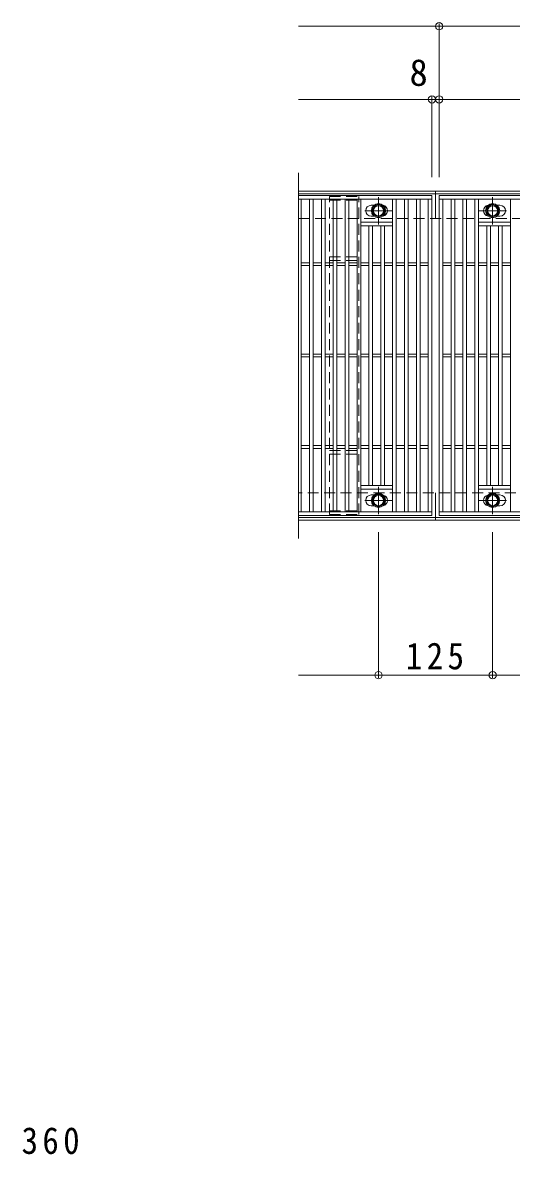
# Model space of a CAD drawing. Units: millimetres at full size, sheet at 1:10; details may follow other scales. Extents: x -2034 to 2106, y -1959 to 1524.
# Drawn here: x -897 to -362, y 255 to 1493 of the extents above; entities that cross this region are included whole.
import ezdxf
from ezdxf.enums import TextEntityAlignment as Align

# ---------------------------------------------------------------- set-up
doc = ezdxf.new("R2010")
doc.units = ezdxf.units.MM
doc.header["$LTSCALE"] = 10
doc.header["$PDMODE"] = 32
doc.header["$PDSIZE"] = 8
doc.linetypes.add('CHAIN1', pattern=[8, 5, -1, 1, -1])
doc.linetypes.add('DASHED1', pattern=[1.8, 1.2, -0.6])
for name, color, linetype, lineweight in [('C-1_躯体', 2, 'Continuous', 9), ('C-2_仕上', 3, 'Continuous', 9), ('C-4_文字', 7, 'Continuous', 9), ('C-8_ハッチ', 3, 'DASHED1', 9), ('C-B_衛生陶器', 2, 'Continuous', 9), ('D-4_文字', 7, 'Continuous', 9)]:
    doc.layers.add(name, color=color, linetype=linetype, lineweight=lineweight)
doc.styles.add('ＭＳ ゴシック', font='')
doc.styles.get('ＭＳ ゴシック').set_extended_font_data('MS Gothic')

msp = doc.modelspace()

# ---------------------------------------------------------------- linework, layer by layer
at = {"layer": 'C-1_躯体'}
for p, q in [((-595.11, 1308.63), (704.89, 1308.63)), ((-595.11, 1305.63), (704.89, 1305.63)), ((-445.11, 1308.63), (-445.11, 1278.63)), ((-445.11, 978.63), (-445.11, 948.63)), ((704.89, 951.63), (-595.11, 951.63)), ((704.89, 948.63), (-595.11, 948.63))]:
    msp.add_line(p, q, dxfattribs=at)
at = {"layer": 'C-1_躯体', "linetype": 'DASHED1'}
for p, q in [((-595.11, 1278.63), (704.89, 1278.63)), ((704.89, 978.63), (-595.11, 978.63))]:
    msp.add_line(p, q, dxfattribs=at)
at = {"layer": 'C-2_仕上'}
for p, q in [((-595.11, 928.63), (-595.11, 1328.63)), ((-595.11, 1303.63), (-449.11, 1303.63)), ((-441.11, 1303.63), (550.89, 1303.63)), ((-441.11, 953.63), (-441.11, 1303.63)), ((-595.11, 1299.63), (-449.11, 1299.63)), ((-592.11, 1299.63), (-592.11, 957.63)), ((-583.11, 1299.63), (-583.11, 957.63)), ((-579.11, 1299.63), (-579.11, 957.63)), ((-570.11, 1299.63), (-570.11, 957.63)), ((-566.11, 1299.63), (-566.11, 957.63)), ((-557.11, 1299.63), (-557.11, 957.63)), ((-553.11, 1299.63), (-553.11, 957.63)), ((-544.11, 1299.63), (-544.11, 957.63)), ((-540.11, 1299.63), (-540.11, 957.63)), ((-531.11, 1299.63), (-531.11, 957.63)), ((-527.11, 1299.63), (-527.11, 957.63)), ((-515.61, 1293.13), (-512.51, 1293.13)), ((-492.11, 1299.63), (-492.11, 957.63)), ((-488.11, 1299.63), (-488.11, 957.63)), ((-479.11, 1299.63), (-479.11, 957.63)), ((-475.11, 1299.63), (-475.11, 957.63)), ((-466.11, 1299.63), (-466.11, 957.63)), ((-462.11, 1299.63), (-462.11, 957.63)), ((-453.11, 1299.63), (-453.11, 957.63)), ((-441.11, 1299.63), (550.89, 1299.63)), ((-437.11, 1299.63), (-437.11, 957.63)), ((-428.11, 1299.63), (-428.11, 957.63)), ((-424.11, 1299.63), (-424.11, 957.63)), ((-415.11, 1299.63), (-415.11, 957.63)), ((-411.11, 1299.63), (-411.11, 957.63)), ((-402.11, 1299.63), (-402.11, 957.63)), ((-398.11, 1299.63), (-398.11, 957.63)), ((-377.7, 1293.13), (-374.61, 1293.13)), ((-363.11, 1299.63), (-363.11, 957.63)), ((-512.51, 1281.13), (-515.61, 1281.13)), ((-374.61, 1281.13), (-377.7, 1281.13)), ((-527.11, 1274.63), (-492.11, 1274.63)), ((-527.11, 1270.63), (-492.11, 1270.63)), ((-518.11, 1270.63), (-518.11, 986.63)), ((-514.11, 1270.63), (-514.11, 986.63)), ((-505.11, 1270.63), (-505.11, 986.63)), ((-501.11, 1270.63), (-501.11, 986.63)), ((-398.11, 1274.63), (-363.11, 1274.63)), ((-398.11, 1270.63), (-363.11, 1270.63)), ((-389.11, 1270.63), (-389.11, 986.63)), ((-385.11, 1270.63), (-385.11, 986.63)), ((-376.11, 1270.63), (-376.11, 986.63)), ((-372.11, 1270.63), (-372.11, 986.63)), ((-592.11, 1230.13), (-583.11, 1230.13)), ((-592.11, 1227.13), (-583.11, 1227.13)), ((-579.11, 1230.13), (-570.11, 1230.13)), ((-579.11, 1227.13), (-570.11, 1227.13)), ((-566.11, 1230.13), (-557.11, 1230.13)), ((-566.11, 1227.13), (-557.11, 1227.13)), ((-553.11, 1230.13), (-544.11, 1230.13)), ((-553.11, 1227.13), (-544.11, 1227.13)), ((-540.11, 1230.13), (-531.11, 1230.13)), ((-540.11, 1227.13), (-531.11, 1227.13)), ((-527.11, 1230.13), (-518.11, 1230.13)), ((-527.11, 1227.13), (-518.11, 1227.13)), ((-514.11, 1230.13), (-505.11, 1230.13)), ((-514.11, 1227.13), (-505.11, 1227.13)), ((-501.11, 1230.13), (-492.11, 1230.13)), ((-501.11, 1227.13), (-492.11, 1227.13)), ((-488.11, 1230.13), (-479.11, 1230.13)), ((-488.11, 1227.13), (-479.11, 1227.13)), ((-475.11, 1230.13), (-466.11, 1230.13)), ((-475.11, 1227.13), (-466.11, 1227.13)), ((-462.11, 1230.13), (-453.11, 1230.13)), ((-462.11, 1227.13), (-453.11, 1227.13)), ((-437.11, 1230.13), (-428.11, 1230.13)), ((-437.11, 1227.13), (-428.11, 1227.13)), ((-424.11, 1230.13), (-415.11, 1230.13)), ((-424.11, 1227.13), (-415.11, 1227.13)), ((-411.11, 1230.13), (-402.11, 1230.13)), ((-411.11, 1227.13), (-402.11, 1227.13)), ((-398.11, 1230.13), (-389.11, 1230.13)), ((-398.11, 1227.13), (-389.11, 1227.13)), ((-385.11, 1230.13), (-376.11, 1230.13)), ((-385.11, 1227.13), (-376.11, 1227.13)), ((-372.11, 1230.13), (-363.11, 1230.13)), ((-372.11, 1227.13), (-363.11, 1227.13)), ((-592.11, 1130.13), (-583.11, 1130.13)), ((-592.11, 1127.13), (-583.11, 1127.13)), ((-579.11, 1130.13), (-570.11, 1130.13)), ((-579.11, 1127.13), (-570.11, 1127.13)), ((-566.11, 1130.13), (-557.11, 1130.13)), ((-566.11, 1127.13), (-557.11, 1127.13)), ((-553.11, 1130.13), (-544.11, 1130.13)), ((-553.11, 1127.13), (-544.11, 1127.13)), ((-540.11, 1130.13), (-531.11, 1130.13)), ((-540.11, 1127.13), (-531.11, 1127.13)), ((-527.11, 1130.13), (-518.11, 1130.13)), ((-527.11, 1127.13), (-518.11, 1127.13)), ((-514.11, 1130.13), (-505.11, 1130.13)), ((-514.11, 1127.13), (-505.11, 1127.13)), ((-501.11, 1130.13), (-492.11, 1130.13)), ((-501.11, 1127.13), (-492.11, 1127.13)), ((-488.11, 1130.13), (-479.11, 1130.13)), ((-488.11, 1127.13), (-479.11, 1127.13)), ((-475.11, 1130.13), (-466.11, 1130.13)), ((-475.11, 1127.13), (-466.11, 1127.13)), ((-462.11, 1130.13), (-453.11, 1130.13)), ((-462.11, 1127.13), (-453.11, 1127.13)), ((-437.11, 1130.13), (-428.11, 1130.13)), ((-437.11, 1127.13), (-428.11, 1127.13)), ((-424.11, 1130.13), (-415.11, 1130.13)), ((-424.11, 1127.13), (-415.11, 1127.13)), ((-411.11, 1130.13), (-402.11, 1130.13)), ((-411.11, 1127.13), (-402.11, 1127.13)), ((-398.11, 1130.13), (-389.11, 1130.13)), ((-398.11, 1127.13), (-389.11, 1127.13)), ((-385.11, 1130.13), (-376.11, 1130.13)), ((-385.11, 1127.13), (-376.11, 1127.13)), ((-372.11, 1130.13), (-363.11, 1130.13)), ((-372.11, 1127.13), (-363.11, 1127.13)), ((-592.11, 1030.13), (-583.11, 1030.13)), ((-579.11, 1030.13), (-570.11, 1030.13)), ((-566.11, 1030.13), (-557.11, 1030.13)), ((-553.11, 1030.13), (-544.11, 1030.13)), ((-540.11, 1030.13), (-531.11, 1030.13)), ((-527.11, 1030.13), (-518.11, 1030.13)), ((-514.11, 1030.13), (-505.11, 1030.13)), ((-501.11, 1030.13), (-492.11, 1030.13)), ((-488.11, 1030.13), (-479.11, 1030.13)), ((-475.11, 1030.13), (-466.11, 1030.13)), ((-462.11, 1030.13), (-453.11, 1030.13)), ((-437.11, 1030.13), (-428.11, 1030.13)), ((-424.11, 1030.13), (-415.11, 1030.13)), ((-411.11, 1030.13), (-402.11, 1030.13)), ((-398.11, 1030.13), (-389.11, 1030.13)), ((-385.11, 1030.13), (-376.11, 1030.13)), ((-372.11, 1030.13), (-363.11, 1030.13)), ((-592.11, 1027.13), (-583.11, 1027.13)), ((-579.11, 1027.13), (-570.11, 1027.13)), ((-566.11, 1027.13), (-557.11, 1027.13)), ((-553.11, 1027.13), (-544.11, 1027.13)), ((-540.11, 1027.13), (-531.11, 1027.13)), ((-527.11, 1027.13), (-518.11, 1027.13)), ((-514.11, 1027.13), (-505.11, 1027.13)), ((-501.11, 1027.13), (-492.11, 1027.13)), ((-488.11, 1027.13), (-479.11, 1027.13)), ((-475.11, 1027.13), (-466.11, 1027.13)), ((-462.11, 1027.13), (-453.11, 1027.13)), ((-437.11, 1027.13), (-428.11, 1027.13)), ((-424.11, 1027.13), (-415.11, 1027.13)), ((-411.11, 1027.13), (-402.11, 1027.13)), ((-398.11, 1027.13), (-389.11, 1027.13)), ((-385.11, 1027.13), (-376.11, 1027.13)), ((-372.11, 1027.13), (-363.11, 1027.13)), ((-492.11, 986.63), (-527.11, 986.63)), ((-492.11, 982.63), (-527.11, 982.63)), ((-363.11, 986.63), (-398.11, 986.63)), ((-363.11, 982.63), (-398.11, 982.63)), ((-515.61, 976.13), (-512.51, 976.13)), ((-377.7, 976.13), (-374.61, 976.13)), ((-449.11, 957.63), (-595.11, 957.63)), ((-512.51, 964.13), (-515.61, 964.13)), ((550.89, 957.63), (-441.11, 957.63)), ((-374.61, 964.13), (-377.7, 964.13))]:
    msp.add_line(p, q, dxfattribs=at)
for points in [[(-449.11, 1303.63), (-449.11, 953.63), (-595.11, 953.63)], [(550.89, 1303.63), (550.89, 953.63), (-441.11, 953.63)]]:
    msp.add_lwpolyline(points, dxfattribs=at)
for centre, start, end in [((-515.61, 1287.13), 90, 180), ((-503.61, 1287.13), 0, 80.33026), ((-386.61, 1287.13), 99.66974, 180), ((-374.61, 1287.13), 0, 90), ((-515.61, 1287.13), 180, 270), ((-503.61, 1287.13), 279.66974, 0), ((-386.61, 1287.13), 180, 260.33026), ((-374.61, 1287.13), 270, 0), ((-515.61, 970.13), 90, 180), ((-515.61, 970.13), 180, 270), ((-503.61, 970.13), 0, 80.33026), ((-503.61, 970.13), 279.66974, 0), ((-386.61, 970.13), 99.66974, 180), ((-386.61, 970.13), 180, 260.33026), ((-374.61, 970.13), 0, 90), ((-374.61, 970.13), 270, 0)]:
    msp.add_arc(centre, 6, start, end, dxfattribs=at)
at = {"layer": 'C-4_文字'}
for p, q in [((-595.11, 1488.93), (-441.11, 1488.93)), ((-441.11, 1491.93), (-441.11, 1323.93)), ((-441.11, 1488.93), (558.89, 1488.93)), ((-449.11, 1411.93), (-449.11, 1323.93)), ((-595.11, 1408.93), (-449.11, 1408.93)), ((-449.11, 1408.93), (-441.11, 1408.93)), ((-441.11, 1408.93), (550.89, 1408.93)), ((-507.61, 775.93), (-507.61, 935.43)), ((-382.61, 775.93), (-382.61, 935.43)), ((-595.11, 778.93), (-507.61, 778.93)), ((-507.61, 778.93), (-382.61, 778.93)), ((-382.61, 778.93), (492.39, 778.93))]:
    msp.add_line(p, q, dxfattribs=at)
for p in [(-441.11, 1488.93), (-449.11, 1408.93), (-441.11, 1408.93), (-507.61, 778.93), (-382.61, 778.93)]:
    msp.add_point(p, dxfattribs=at)
at = {"layer": 'C-8_ハッチ'}
for p, q in [((-561.11, 1302.63), (-529.11, 1302.63)), ((-561.11, 954.63), (-561.11, 1302.63)), ((-529.11, 954.63), (-529.11, 1302.63)), ((-561.11, 1298.63), (-529.11, 1298.63)), ((-561.11, 1236.63), (-529.11, 1236.63)), ((-561.11, 1232.63), (-529.11, 1232.63)), ((-561.11, 1024.63), (-529.11, 1024.63)), ((-561.11, 1020.63), (-529.11, 1020.63)), ((-561.11, 958.63), (-529.11, 958.63)), ((-561.11, 954.63), (-529.11, 954.63))]:
    msp.add_line(p, q, dxfattribs=at)
at = {"layer": 'C-B_衛生陶器', "color": 7, "linetype": 'CHAIN1'}
for p, q in [((-507.61, 1272.13), (-507.61, 1302.13)), ((-382.61, 1272.13), (-382.61, 1302.13)), ((-522.61, 1287.13), (-492.61, 1287.13)), ((-397.61, 1287.13), (-367.61, 1287.13)), ((-507.61, 955.13), (-507.61, 985.13)), ((-382.61, 955.13), (-382.61, 985.13)), ((-522.61, 970.13), (-492.61, 970.13)), ((-397.61, 970.13), (-367.61, 970.13))]:
    msp.add_line(p, q, dxfattribs=at)
at = {"layer": 'C-B_衛生陶器'}
msp.add_line((-376.11, 966.38), (-376.11, 973.88), dxfattribs=at)
for points in [[(-514.1, 1283.38), (-507.61, 1279.63), (-501.11, 1283.38), (-501.11, 1290.88), (-507.61, 1294.63), (-514.1, 1290.88)], [(-389.1, 1283.38), (-382.61, 1279.63), (-376.11, 1283.38), (-376.11, 1290.88), (-382.61, 1294.63), (-389.1, 1290.88)], [(-514.1, 966.38), (-507.61, 962.63), (-501.11, 966.38), (-501.11, 973.88), (-507.61, 977.63), (-514.1, 973.88)]]:
    msp.add_lwpolyline(points, close=True, dxfattribs=at)
for points in [[(-376.11, 973.88), (-382.61, 977.63), (-389.1, 973.88), (-389.1, 966.38)], [(-389.1, 966.38), (-382.61, 962.63), (-376.11, 966.38)]]:
    msp.add_lwpolyline(points, dxfattribs=at)
for centre, radius in [((-507.61, 1287.13), 7.75), ((-507.61, 1287.13), 6.5), ((-507.61, 1287.13), 5.5), ((-382.61, 1287.13), 7.75), ((-382.61, 1287.13), 6.5), ((-382.61, 1287.13), 5.5), ((-507.61, 970.13), 7.75), ((-507.61, 970.13), 6.5), ((-507.61, 970.13), 5.5), ((-382.61, 970.13), 7.75), ((-382.61, 970.13), 6.5), ((-382.61, 970.13), 5.5)]:
    msp.add_circle(centre, radius, dxfattribs=at)

# ---------------------------------------------------------------- texts
at = {"layer": 'C-4_文字', "color": 2, "style": 'ＭＳ ゴシック'}
msp.add_text('8', height=29.33, dxfattribs=at).set_placement((-473.65, 1414.93), align=Align.BOTTOM_LEFT)
at = {"layer": 'C-4_文字', "color": 2, "insert": (-477.61, 784.93), "char_height": 29.33, "attachment_point": 7, "style": 'ＭＳ ゴシック'}
msp.add_mtext('\\T1.27;\\W0.9;125', dxfattribs=at)
at = {"layer": 'D-4_文字', "color": 2, "insert": (-898.39, 254.65), "char_height": 29.33, "attachment_point": 7, "style": 'ＭＳ ゴシック'}
msp.add_mtext('\\T1.27;\\W0.9;360', dxfattribs=at)

doc.saveas('drawing.dxf')
